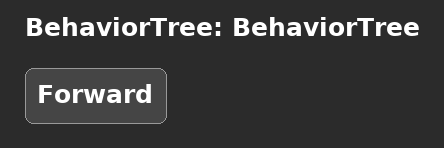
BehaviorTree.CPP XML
<root main_tree_to_execute="BehaviorTree">
    <BehaviorTree ID="BehaviorTree">
        <Forward/>
    </BehaviorTree>
</root>
